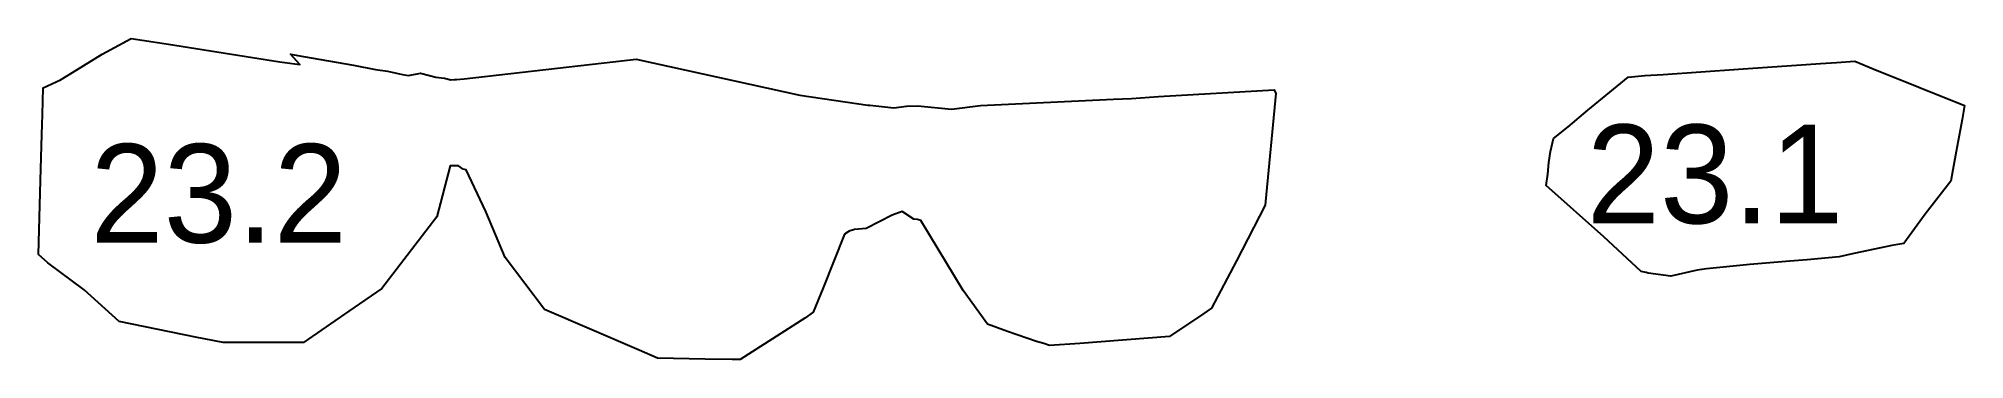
# Model space of a CAD drawing. Extents: x 66.6 to 164.2, y 19.3 to 35.5.
import ezdxf

# ---------------------------------------------------------------- set-up
doc = ezdxf.new("R2010")
doc.units = 0
doc.layers.get('0').update_dxf_attribs({"color": 255, "linetype": 'CONTINUOUS'})

msp = doc.modelspace()

# ---------------------------------------------------------------- linework, layer by layer
at = {"color": 1}
for points in [[(117.544, 20.1057), (117.177, 20.1969), (115.704, 20.7107), (114.693, 21.0838), (113.463, 22.7847), (111.322, 26.3377), (111.151, 26.3835), (110.959, 26.3983), (110.375, 26.7832), (109.872, 26.6029), (108.55, 25.9192), (107.957, 25.873), (107.684, 25.7918), (107.449, 25.6442), (106.371, 22.9163), (105.863, 21.6932), (105.444, 21.3875), (102.169, 19.2931), (101.759, 19.2954), (100.386, 19.3119), (97.9794, 19.3586), (97.0405, 19.7686), (92.2461, 21.8255), (90.2596, 24.4495), (89.2703, 26.7951), (88.2816, 28.9043), (88.1218, 28.9333), (87.8884, 29.0992), (87.4728, 29.0934), (86.7866, 26.5197), (84.0105, 22.8943), (82.3271, 21.7333), (80.0373, 20.1536), (79.4672, 20.1541), (75.9735, 20.1577), (74.57, 20.4189), (70.6888, 21.2091), (68.9185, 22.8222), (67.0807, 24.1822), (66.6096, 24.6092), (66.7053, 28.3509), (66.7749, 30.6884), (66.8065, 31.7037), (66.8509, 33.0584), (67.7267, 33.4578), (68.5518, 33.9683), (69.8388, 34.7498), (71.3119, 35.5488), (73.188, 35.2592), (78.8372, 34.3728), (79.8442, 34.2386), (79.3805, 34.7629), (80.036, 34.6352), (82.5664, 34.1996), (83.6813, 33.9755), (84.2878, 33.8969), (85.0464, 33.7318), (85.3496, 33.6785), (85.9652, 33.7899), (86.4143, 33.6838), (86.7427, 33.5842), (87.1816, 33.5487), (87.4962, 33.4536), (87.6911, 33.4771), (87.784, 33.4803), (88.1786, 33.5157), (96.8938, 34.508), (105.186, 32.6882), (108.627, 32.1776), (108.729, 32.1737), (109.946, 32.0304), (110.584, 32.1219), (111.17, 32.1338), (112.869, 31.9781), (114.339, 32.1537), (121.079, 32.4837), (121.996, 32.5174), (123.356, 32.6096), (129.22, 32.9442), (129.314, 32.7644), (128.792, 27.2915), (128.775, 27.109), (127.314, 24.2854), (126.04, 21.8959), (125.605, 21.5827), (123.92, 20.4579), (119.372, 20.0975), (117.834, 20.0074)], [(156.234, 24.3454), (155.346, 24.27), (153.318, 24.0979), (151.123, 23.8861), (150.653, 23.8094), (149.328, 23.5078), (148.183, 23.6615), (148.074, 23.693), (147.827, 23.7558), (145.934, 25.4964), (142.999, 28.1117), (143.084, 28.6733), (143.145, 29.2651), (143.219, 29.8337), (143.384, 30.4775), (144.118, 31.0798), (145.122, 31.9163), (147.164, 33.6001), (148.013, 33.6699), (148.931, 33.7326), (152.758, 33.9912), (156.909, 34.2789), (157.71, 34.3324), (158.64, 34.3977), (159.578, 34.0088), (164.203, 32.1515), (164.078, 31.4511), (163.782, 29.8218), (163.613, 28.9033), (163.508, 28.3266), (162.204, 26.6504), (161.132, 25.1709), (160.525, 25.0647), (159.645, 24.8728), (158.593, 24.6622), (157.861, 24.4835)]]:
    msp.add_lwpolyline(points, close=True, dxfattribs=at)

# ---------------------------------------------------------------- texts
for s, p in [('23.1', (145.056, 26.1878)), ('23.2', (69.233, 25.2064))]:
    msp.add_text(s, height=5).set_placement(p)

doc.saveas('drawing.dxf')
